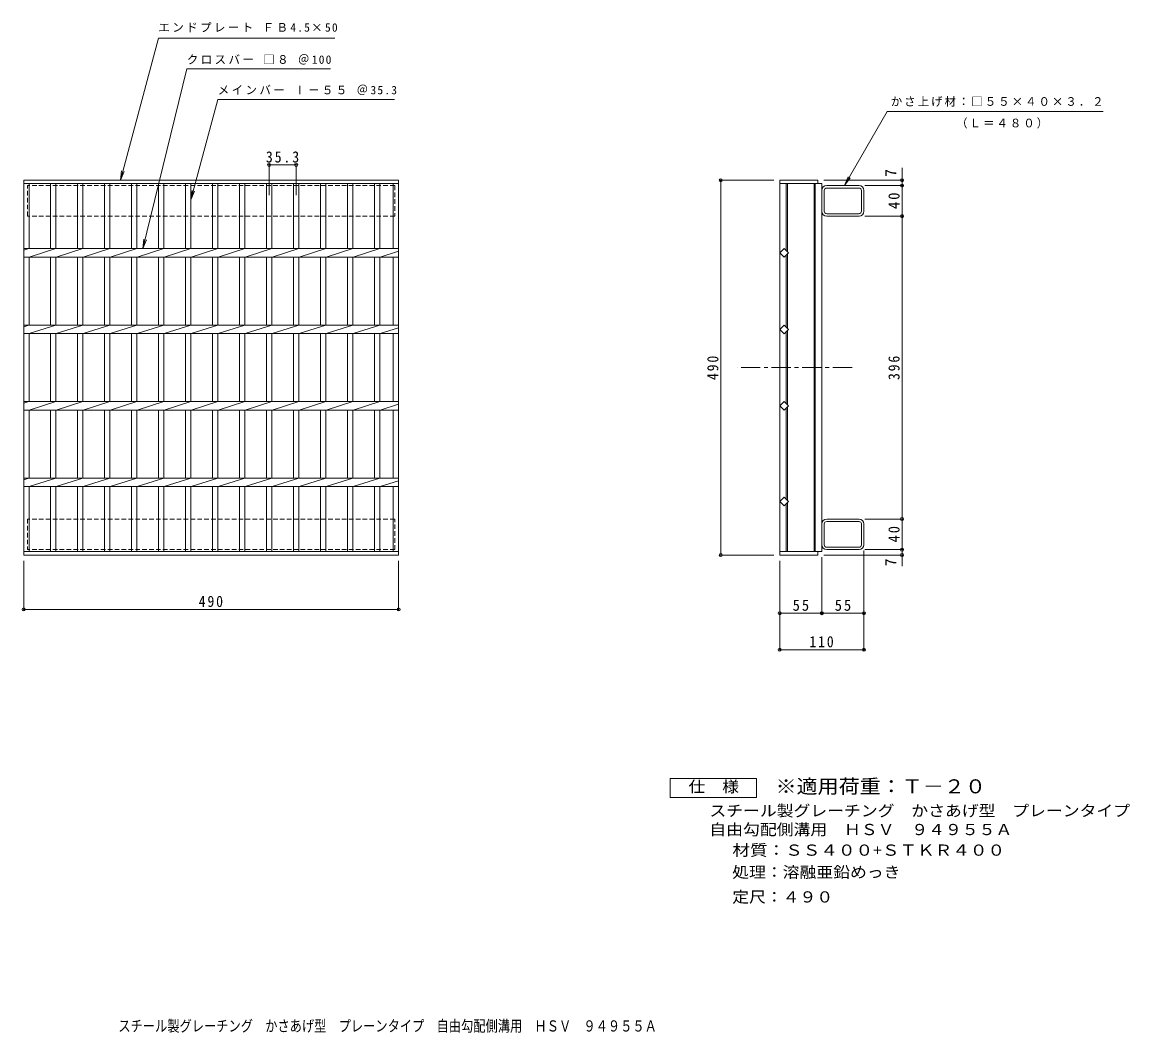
# Model space of a CAD drawing. Units: millimetres, scale not verified. Extents: x -605 to 843, y -686 to 635.
import ezdxf
from ezdxf.enums import TextEntityAlignment as Align

# ---------------------------------------------------------------- set-up
doc = ezdxf.new("R2010")
doc.units = ezdxf.units.MM
doc.header["$LTSCALE"] = 5
doc.header["$PDMODE"] = 32
doc.header["$PDSIZE"] = 4
doc.linetypes.add('CHAIN1', pattern=[8, 5, -1, 1, -1])
doc.linetypes.add('DASHED1', pattern=[1.8, 1.2, -0.6])
for name, color, linetype, lineweight in [('A-1_ピット', 2, 'Continuous', 9), ('A-2_蓋', 3, 'Continuous', 9), ('A-4_寸法', 7, 'Continuous', 9), ('F-4_F-4ﾚｲﾔ', 2, 'Continuous', 9)]:
    doc.layers.add(name, color=color, linetype=linetype, lineweight=lineweight)
doc.layers.add('F-5_F-5ﾚｲﾔ', color=3, linetype='Continuous')
doc.styles.add('ＭＳ ゴシック', font='')
doc.styles.get('ＭＳ ゴシック').set_extended_font_data('MS Gothic')

msp = doc.modelspace()

# ---------------------------------------------------------------- linework, layer by layer
at = {"layer": 'A-1_ピット', "linetype": 'DASHED1'}
for p, q in [((-598.015, 381.518), (-598.015, 421.518)), ((-118.016, 421.518), (-598.015, 421.518)), ((-598.015, -14.482), (-598.015, -54.482)), ((-118.016, -54.482), (-598.015, -54.482))]:
    msp.add_line(p, q, dxfattribs=at)
at = {"layer": 'A-1_ピット'}
for p, q in [((488.735, 421.518), (446.535, 421.518)), ((440.135, 387.918), (440.135, 415.118)), ((443.335, 387.918), (443.335, 415.118)), ((488.735, 418.318), (446.535, 418.318)), ((491.935, 387.918), (491.935, 415.118)), ((495.135, 387.918), (495.135, 415.118)), ((446.535, 384.718), (488.735, 384.718)), ((488.735, 381.518), (446.535, 381.518)), ((440.135, -20.882), (440.135, -48.082)), ((443.335, -20.882), (443.335, -48.082)), ((488.735, -14.482), (446.535, -14.482)), ((446.535, -17.682), (488.735, -17.682)), ((491.935, -20.882), (491.935, -48.082)), ((495.135, -20.882), (495.135, -48.082)), ((488.735, -51.282), (446.535, -51.282)), ((488.735, -54.482), (446.535, -54.482))]:
    msp.add_line(p, q, dxfattribs=at)
at = {"layer": 'A-1_ピット', "linetype": 'DASHED1'}
for points in [[(-118.016, 421.518), (-118.016, 381.518), (-598.015, 381.518)], [(-118.016, -54.482), (-118.016, -14.482), (-598.015, -14.482)]]:
    msp.add_lwpolyline(points, dxfattribs=at)
at = {"layer": 'A-1_ピット'}
for centre, radius, start, end in [((446.535, 415.118), 6.4, 90, 180), ((488.735, 415.118), 6.4, 0, 90), ((446.535, 415.118), 3.2, 90, 180), ((488.735, 415.118), 3.2, 0, 90), ((446.535, 387.918), 6.4, 180, 270), ((446.535, 387.918), 3.2, 180, 270), ((488.735, 387.918), 6.4, 270, 0), ((488.735, 387.918), 3.2, 270, 0), ((446.535, -20.882), 6.4, 90, 180), ((446.535, -20.882), 3.2, 90, 180), ((488.735, -20.882), 6.4, 0, 90), ((488.735, -20.882), 3.2, 0, 90), ((446.535, -48.082), 6.4, 180, 270), ((446.535, -48.082), 3.2, 180, 270), ((488.735, -48.082), 3.2, 270, 0), ((488.735, -48.082), 6.4, 270, 0)]:
    msp.add_arc(centre, radius, start, end, dxfattribs=at)
at = {"layer": 'A-2_蓋'}
for p, q in [((-603.015, 428.518), (-113.015, 428.518)), ((-603.015, -61.482), (-603.015, 428.518)), ((-603.015, 424.018), (-113.015, 424.018)), ((-596.015, 339.018), (-596.015, 424.018)), ((-568.115, 424.018), (-568.115, 339.018)), ((-561.115, 424.018), (-561.115, 339.018)), ((-532.815, 424.018), (-532.815, 339.018)), ((-525.815, 424.018), (-525.815, 339.018)), ((-497.515, 424.018), (-497.515, 339.018)), ((-490.515, 424.018), (-490.515, 339.018)), ((-462.215, 424.018), (-462.215, 339.018)), ((-455.215, 424.018), (-455.215, 339.018)), ((-426.915, 424.018), (-426.915, 339.018)), ((-419.915, 424.018), (-419.915, 339.018)), ((-391.615, 424.018), (-391.615, 339.018)), ((-384.615, 424.018), (-384.615, 339.018)), ((-356.315, 424.018), (-356.315, 339.018)), ((-349.315, 424.018), (-349.315, 339.018)), ((-321.015, 424.018), (-321.015, 339.018)), ((-314.015, 424.018), (-314.015, 339.018)), ((-285.715, 424.018), (-285.715, 339.018)), ((-278.715, 424.018), (-278.715, 339.018)), ((-250.415, 424.018), (-250.415, 339.018)), ((-243.415, 424.018), (-243.415, 339.018)), ((-215.115, 424.018), (-215.115, 339.018)), ((-208.115, 424.018), (-208.115, 339.018)), ((-179.815, 424.018), (-179.815, 339.018)), ((-172.815, 424.018), (-172.815, 339.018)), ((-144.515, 424.018), (-144.515, 339.018)), ((-137.515, 424.018), (-137.515, 339.018)), ((-120.015, 424.018), (-120.015, 339.018)), ((-113.015, 428.518), (-113.015, -61.482)), ((385.135, 428.518), (435.135, 428.518)), ((385.135, 428.518), (385.135, -61.482)), ((385.135, 424.018), (440.135, 424.018)), ((393.635, 424.018), (393.635, 336.175)), ((395.135, 424.018), (395.135, 334.675)), ((430.135, 424.018), (430.135, -56.982)), ((431.635, 424.018), (431.635, -56.982)), ((435.135, 428.518), (435.135, 424.018)), ((440.135, 424.018), (440.135, -56.982)), ((-603.015, 339.018), (-113.015, 339.018)), ((-603.015, 336.938), (-596.415, 339.018)), ((-596.015, 328.018), (-561.115, 339.018)), ((-560.715, 328.018), (-525.815, 339.018)), ((-525.415, 328.018), (-490.515, 339.018)), ((-490.115, 328.018), (-455.215, 339.018)), ((-454.815, 328.018), (-419.915, 339.018)), ((-419.515, 328.018), (-384.615, 339.018)), ((-384.215, 328.018), (-349.315, 339.018)), ((-348.915, 328.018), (-314.015, 339.018)), ((-313.615, 328.018), (-278.715, 339.018)), ((-278.315, 328.018), (-243.415, 339.018)), ((-243.015, 328.018), (-208.115, 339.018)), ((-207.715, 328.018), (-172.815, 339.018)), ((-172.415, 328.018), (-137.515, 339.018)), ((-137.115, 328.018), (-113.015, 335.614)), ((-603.015, 328.018), (-113.015, 328.018)), ((-596.015, 239.018), (-596.015, 328.018)), ((-568.115, 328.018), (-568.115, 239.018)), ((-561.115, 328.018), (-561.115, 239.018)), ((-532.815, 328.018), (-532.815, 239.018)), ((-525.815, 328.018), (-525.815, 239.018)), ((-497.515, 328.018), (-497.515, 239.018)), ((-490.515, 328.018), (-490.515, 239.018)), ((-462.215, 328.018), (-462.215, 239.018)), ((-455.215, 328.018), (-455.215, 239.018)), ((-426.915, 328.018), (-426.915, 239.018)), ((-419.915, 328.018), (-419.915, 239.018)), ((-391.615, 328.018), (-391.615, 239.018)), ((-384.615, 328.018), (-384.615, 239.018)), ((-356.315, 328.018), (-356.315, 239.018)), ((-349.315, 328.018), (-349.315, 239.018)), ((-321.015, 328.018), (-321.015, 239.018)), ((-314.015, 328.018), (-314.015, 239.018)), ((-285.715, 328.018), (-285.715, 239.018)), ((-278.715, 328.018), (-278.715, 239.018)), ((-250.415, 328.018), (-250.415, 239.018)), ((-243.415, 328.018), (-243.415, 239.018)), ((-215.115, 328.018), (-215.115, 239.018)), ((-208.115, 328.018), (-208.115, 239.018)), ((-179.815, 328.018), (-179.815, 239.018)), ((-172.815, 328.018), (-172.815, 239.018)), ((-144.515, 328.018), (-144.515, 239.018)), ((-137.515, 328.018), (-137.515, 239.018)), ((-120.015, 328.018), (-120.015, 239.018)), ((393.635, 330.547), (393.635, 236.175)), ((395.135, 332.048), (395.135, 234.675)), ((-603.015, 236.938), (-596.415, 239.018)), ((-603.015, 239.018), (-113.015, 239.018)), ((-596.015, 228.018), (-561.115, 239.018)), ((-560.715, 228.018), (-525.815, 239.018)), ((-525.415, 228.018), (-490.515, 239.018)), ((-490.115, 228.018), (-455.215, 239.018)), ((-454.815, 228.018), (-419.915, 239.018)), ((-419.515, 228.018), (-384.615, 239.018)), ((-384.215, 228.018), (-349.315, 239.018)), ((-348.915, 228.018), (-314.015, 239.018)), ((-313.615, 228.018), (-278.715, 239.018)), ((-278.315, 228.018), (-243.415, 239.018)), ((-243.015, 228.018), (-208.115, 239.018)), ((-207.715, 228.018), (-172.815, 239.018)), ((-172.415, 228.018), (-137.515, 239.018)), ((-137.115, 228.018), (-113.015, 235.614)), ((395.135, 232.048), (395.135, 134.675)), ((-603.015, 228.018), (-113.015, 228.018)), ((-596.015, 139.017), (-596.015, 228.018)), ((-568.115, 228.018), (-568.115, 139.017)), ((-561.115, 228.018), (-561.115, 139.017)), ((-532.815, 228.018), (-532.815, 139.017)), ((-525.815, 228.018), (-525.815, 139.017)), ((-497.515, 228.018), (-497.515, 139.017)), ((-490.515, 228.018), (-490.515, 139.017)), ((-462.215, 228.018), (-462.215, 139.017)), ((-455.215, 228.018), (-455.215, 139.017)), ((-426.915, 228.018), (-426.915, 139.017)), ((-419.915, 228.018), (-419.915, 139.017)), ((-391.615, 228.018), (-391.615, 139.017)), ((-384.615, 228.018), (-384.615, 139.017)), ((-356.315, 228.018), (-356.315, 139.017)), ((-349.315, 228.018), (-349.315, 139.017)), ((-321.015, 228.018), (-321.015, 139.017)), ((-314.015, 228.018), (-314.015, 139.017)), ((-285.715, 228.018), (-285.715, 139.017)), ((-278.715, 228.018), (-278.715, 139.017)), ((-250.415, 228.018), (-250.415, 139.017)), ((-243.415, 228.018), (-243.415, 139.017)), ((-215.115, 228.018), (-215.115, 139.017)), ((-208.115, 228.018), (-208.115, 139.017)), ((-179.815, 228.018), (-179.815, 139.017)), ((-172.815, 228.018), (-172.815, 139.017)), ((-144.515, 228.018), (-144.515, 139.017)), ((-137.515, 228.018), (-137.515, 139.017)), ((-120.015, 228.018), (-120.015, 139.017)), ((393.635, 230.548), (393.635, 136.175)), ((-603.015, 136.938), (-596.415, 139.018)), ((-603.015, 139.017), (-113.015, 139.017)), ((-596.015, 128.018), (-561.115, 139.018)), ((-560.715, 128.018), (-525.815, 139.018)), ((-525.415, 128.018), (-490.515, 139.018)), ((-490.115, 128.018), (-455.215, 139.018)), ((-454.815, 128.018), (-419.915, 139.018)), ((-419.515, 128.018), (-384.615, 139.018)), ((-384.215, 128.018), (-349.315, 139.018)), ((-348.915, 128.018), (-314.015, 139.018)), ((-313.615, 128.018), (-278.715, 139.018)), ((-278.315, 128.018), (-243.415, 139.018)), ((-243.015, 128.018), (-208.115, 139.018)), ((-207.715, 128.018), (-172.815, 139.018)), ((-172.415, 128.018), (-137.515, 139.018)), ((-137.115, 128.018), (-113.015, 135.614)), ((393.635, 11.331), (393.635, 130.547)), ((395.135, 9.831), (395.135, 132.047)), ((-603.015, 128.018), (-113.015, 128.018)), ((-596.015, 39.017), (-596.015, 128.018)), ((-568.115, 128.018), (-568.115, 39.017)), ((-561.115, 128.018), (-561.115, 39.017)), ((-532.815, 128.018), (-532.815, 39.017)), ((-525.815, 128.018), (-525.815, 39.017)), ((-497.515, 128.018), (-497.515, 39.017)), ((-490.515, 128.018), (-490.515, 39.017)), ((-462.215, 128.018), (-462.215, 39.017)), ((-455.215, 128.018), (-455.215, 39.017)), ((-426.915, 128.018), (-426.915, 39.017)), ((-419.915, 128.018), (-419.915, 39.017)), ((-391.615, 128.018), (-391.615, 39.017)), ((-384.615, 128.018), (-384.615, 39.017)), ((-356.315, 128.018), (-356.315, 39.017)), ((-349.315, 128.018), (-349.315, 39.017)), ((-321.015, 128.018), (-321.015, 39.017)), ((-314.015, 128.018), (-314.015, 39.017)), ((-285.715, 128.018), (-285.715, 39.017)), ((-278.715, 128.018), (-278.715, 39.017)), ((-250.415, 128.018), (-250.415, 39.017)), ((-243.415, 128.018), (-243.415, 39.017)), ((-215.115, 128.018), (-215.115, 39.017)), ((-208.115, 128.018), (-208.115, 39.017)), ((-179.815, 128.018), (-179.815, 39.017)), ((-172.815, 128.018), (-172.815, 39.017)), ((-144.515, 128.018), (-144.515, 39.017)), ((-137.515, 128.018), (-137.515, 39.017)), ((-120.015, 128.018), (-120.015, 39.017)), ((-603.015, 36.938), (-596.415, 39.018)), ((-603.015, 39.017), (-113.015, 39.017)), ((-596.015, 28.018), (-561.115, 39.018)), ((-560.715, 28.018), (-525.815, 39.018)), ((-525.415, 28.018), (-490.515, 39.018)), ((-490.115, 28.018), (-455.215, 39.018)), ((-454.815, 28.018), (-419.915, 39.018)), ((-419.515, 28.018), (-384.615, 39.018)), ((-384.215, 28.018), (-349.315, 39.018)), ((-348.915, 28.018), (-314.015, 39.018)), ((-313.615, 28.018), (-278.715, 39.018)), ((-278.315, 28.018), (-243.415, 39.018)), ((-243.015, 28.018), (-208.115, 39.018)), ((-207.715, 28.018), (-172.815, 39.018)), ((-172.415, 28.018), (-137.515, 39.018)), ((-137.115, 28.018), (-113.015, 35.614)), ((-603.015, 28.018), (-113.015, 28.018)), ((-596.015, -56.982), (-596.015, 28.018)), ((-568.115, 28.018), (-568.115, -56.982)), ((-561.115, 28.018), (-561.115, -56.982)), ((-532.815, 28.018), (-532.815, -56.982)), ((-525.815, 28.018), (-525.815, -56.982)), ((-497.515, 28.018), (-497.515, -56.982)), ((-490.515, 28.018), (-490.515, -56.982)), ((-462.215, 28.018), (-462.215, -56.982)), ((-455.215, 28.018), (-455.215, -56.982)), ((-426.915, 28.018), (-426.915, -56.982)), ((-419.915, 28.018), (-419.915, -56.982)), ((-391.615, 28.018), (-391.615, -56.982)), ((-384.615, 28.018), (-384.615, -56.982)), ((-356.315, 28.018), (-356.315, -56.982)), ((-349.315, 28.018), (-349.315, -56.982)), ((-321.015, 28.018), (-321.015, -56.982)), ((-314.015, 28.018), (-314.015, -56.982)), ((-285.715, 28.018), (-285.715, -56.982)), ((-278.715, 28.018), (-278.715, -56.982)), ((-250.415, 28.018), (-250.415, -56.982)), ((-243.415, 28.018), (-243.415, -56.982)), ((-215.115, 28.018), (-215.115, -56.982)), ((-208.115, 28.018), (-208.115, -56.982)), ((-179.815, 28.018), (-179.815, -56.982)), ((-172.815, 28.018), (-172.815, -56.982)), ((-144.515, 28.018), (-144.515, -56.982)), ((-137.515, 28.018), (-137.515, -56.982)), ((-120.015, 28.018), (-120.015, -56.982)), ((393.635, -56.982), (393.635, 5.704)), ((395.135, -56.982), (395.135, 7.204)), ((-113.015, -56.982), (-603.015, -56.982)), ((385.135, -56.982), (440.135, -56.982)), ((435.135, -61.482), (435.135, -56.982)), ((-113.015, -61.482), (-603.015, -61.482)), ((385.135, -61.482), (435.135, -61.482))]:
    msp.add_line(p, q, dxfattribs=at)
at = {"layer": 'A-2_蓋', "linetype": 'CHAIN1'}
msp.add_line((479.584, 183.518), (329.318, 183.518), dxfattribs=at)
at = {"layer": 'A-2_蓋'}
for points in [[(396.449, 333.361), (390.792, 327.704), (385.135, 333.361), (390.792, 339.018)], [(396.449, 233.361), (390.792, 227.704), (385.135, 233.361), (390.792, 239.018)], [(396.449, 133.361), (390.792, 127.704), (385.135, 133.361), (390.792, 139.018)], [(396.449, 8.518), (390.792, 14.175), (385.135, 8.518), (390.792, 2.861)]]:
    msp.add_lwpolyline(points, close=True, dxfattribs=at)
at = {"layer": 'A-4_寸法'}
for p, q in [((-476.663, 428.518), (-426.931, 614.118)), ((-426.931, 614.118), (-196.404, 614.118)), ((-447.41, 339.018), (-389.774, 574.118)), ((-389.774, 574.118), (-202.118, 574.118)), ((-384.615, 402.699), (-349.401, 534.118)), ((-349.401, 534.118), (-118.561, 534.118)), ((469.625, 421.518), (525.628, 518.518)), ((807.743, 518.518), (525.628, 518.518)), ((-282.215, 409.076), (-282.215, 449.923)), ((-246.915, 409.076), (-246.915, 449.923)), ((-476.663, 428.518), (-475.031, 440.911)), ((-476.663, 428.518), (-471.879, 440.066)), ((-282.215, 448.423), (-246.915, 448.423)), ((544.953, 421.518), (544.953, 444.675)), ((377.635, 428.518), (306.608, 428.518)), ((308.108, -61.482), (308.108, 428.518)), ((442.635, 428.518), (546.453, 428.518)), ((469.625, 421.518), (474.408, 433.066)), ((469.625, 421.518), (477.234, 431.435)), ((496.235, 421.518), (546.453, 421.518)), ((544.953, 381.518), (544.953, 421.518)), ((-384.615, 402.699), (-382.983, 415.092)), ((-384.615, 402.699), (-379.831, 414.247)), ((496.235, 381.518), (546.453, 381.518)), ((544.953, -14.482), (544.953, 381.518)), ((-447.41, 339.018), (-445.779, 351.411)), ((-447.41, 339.018), (-442.627, 350.567)), ((496.235, -14.482), (546.453, -14.482)), ((544.953, -54.482), (544.953, -14.482)), ((495.135, -55.582), (495.135, -186.872)), ((496.235, -54.482), (546.453, -54.482)), ((544.953, -76.11), (544.953, -54.482)), ((-603.015, -68.982), (-603.015, -134.148)), ((-113.015, -68.982), (-113.015, -134.148)), ((377.635, -61.482), (306.608, -61.482)), ((385.135, -68.982), (385.135, -186.872)), ((440.135, -64.482), (440.135, -139.13)), ((442.635, -61.482), (546.453, -61.482)), ((-603.015, -132.648), (-113.015, -132.648)), ((385.135, -137.63), (440.135, -137.63)), ((385.135, -145.13), (385.135, -139.13)), ((440.135, -137.63), (495.135, -137.63)), ((385.135, -185.372), (495.135, -185.372))]:
    msp.add_line(p, q, dxfattribs=at)
for p in [(-282.215, 448.423), (-246.915, 448.423), (308.108, 428.518), (544.953, 428.518), (544.953, 421.518), (544.953, 381.518), (544.953, -14.482), (544.953, -54.482), (308.108, -61.482), (544.953, -61.482), (-603.015, -132.648), (-113.015, -132.648), (385.135, -137.63), (440.135, -137.63), (495.135, -137.63), (385.135, -185.372), (495.135, -185.372)]:
    msp.add_point(p, dxfattribs=at)
at = {"layer": 'F-4_F-4ﾚｲﾔ'}
msp.add_lwpolyline([(242.132, -378.588), (242.132, -353.588), (354.632, -353.588), (354.632, -378.588)], close=True, dxfattribs=at)

# ---------------------------------------------------------------- texts
at = {"layer": 'A-4_寸法', "color": 2, "style": 'ＭＳ ゴシック'}
for p in [(541.953, 433.131), (541.953, -76.06)]:
    msp.add_text('7', height=14.66, rotation=90, dxfattribs=at).set_placement(p, align=Align.BOTTOM_LEFT)
at = {"layer": 'A-4_寸法', "char_height": 11, "attachment_point": 7, "style": 'ＭＳ ゴシック'}
for s, insert in [('\\T1.21;エンドプレート\\~ＦＢ4.5×50', (-426.931, 622.045)), ('\\T1.21;クロスバー\\~□８\\~＠100', (-389.774, 579.642)), ('\\T1.21;メインバー\\~Ⅰ－５５\\~＠35.3', (-349.401, 539.788)), ('\\T1.17;かさ上げ材：□５５×４０×３．２', (530.243, 524.592)), ('\\T1.17;（Ｌ＝４８０）', (615.642, 496.125))]:
    msp.add_mtext(s, dxfattribs=dict(at, insert=insert))
at = {"layer": 'A-4_寸法', "color": 2, "char_height": 14.66, "attachment_point": 7, "style": 'ＭＳ ゴシック'}
for s, insert in [('\\T1.28;\\W0.9;35.3', (-286.44, 451.423)), ('\\T1.27;\\W0.9;490', (-374.265, -129.648)), ('\\T1.27;\\W0.95;55', (402.01, -134.63)), ('\\T1.27;\\W0.95;55', (457.01, -134.63)), ('\\T1.27;\\W0.9;110', (423.885, -182.372))]:
    msp.add_mtext(s, dxfattribs=dict(at, insert=insert))
at = {"layer": 'A-4_寸法', "color": 2, "char_height": 14.66, "attachment_point": 7, "rotation": 90, "style": 'ＭＳ ゴシック'}
for s, insert in [('\\T1.27;\\W0.95;40', (541.953, 390.893)), ('\\T1.27;\\W0.9;490', (305.108, 167.268)), ('\\T1.27;\\W0.9;396', (541.953, 167.268)), ('\\T1.27;\\W0.95;40', (541.953, -45.107))]:
    msp.add_mtext(s, dxfattribs=dict(at, insert=insert))
at = {"layer": 'F-4_F-4ﾚｲﾔ', "style": 'ＭＳ ゴシック'}
for s, width, p in [('仕\u3000様', 1.1, (265.882, -376.089)), ('スチール製グレーチング\u3000かさあげ型\u3000プレーンタイプ', 1.1, (293.177, -407.549)), ('自由勾配側溝用\u3000ＨＳＶ\u3000９４９５５Ａ', 1.1, (293.177, -432.089)), ('材質：ＳＳ４００+ＳＴＫＲ４００', 1.15, (323.225, -459.038)), ('処理：溶融亜鉛めっき', 1.1, (323.033, -487.807)), ('定尺：４９０', 1.1, (323.033, -520.218)), ('スチール製グレーチング\u3000かさあげ型\u3000プレーンタイプ\u3000自由勾配側溝用\u3000ＨＳＶ\u3000９４９５５Ａ', 0.8, (-479.311, -688.909))]:
    msp.add_text(s, height=14.66, dxfattribs=dict(at, width=width)).set_placement(p, align=Align.BOTTOM_LEFT)
at = {"layer": 'F-5_F-5ﾚｲﾔ', "style": 'ＭＳ ゴシック', "width": 1.1}
msp.add_text('※適用荷重：Ｔ－２０', height=18.33, dxfattribs=at).set_placement((379.632, -378.588), align=Align.BOTTOM_LEFT)

doc.saveas('drawing.dxf')
